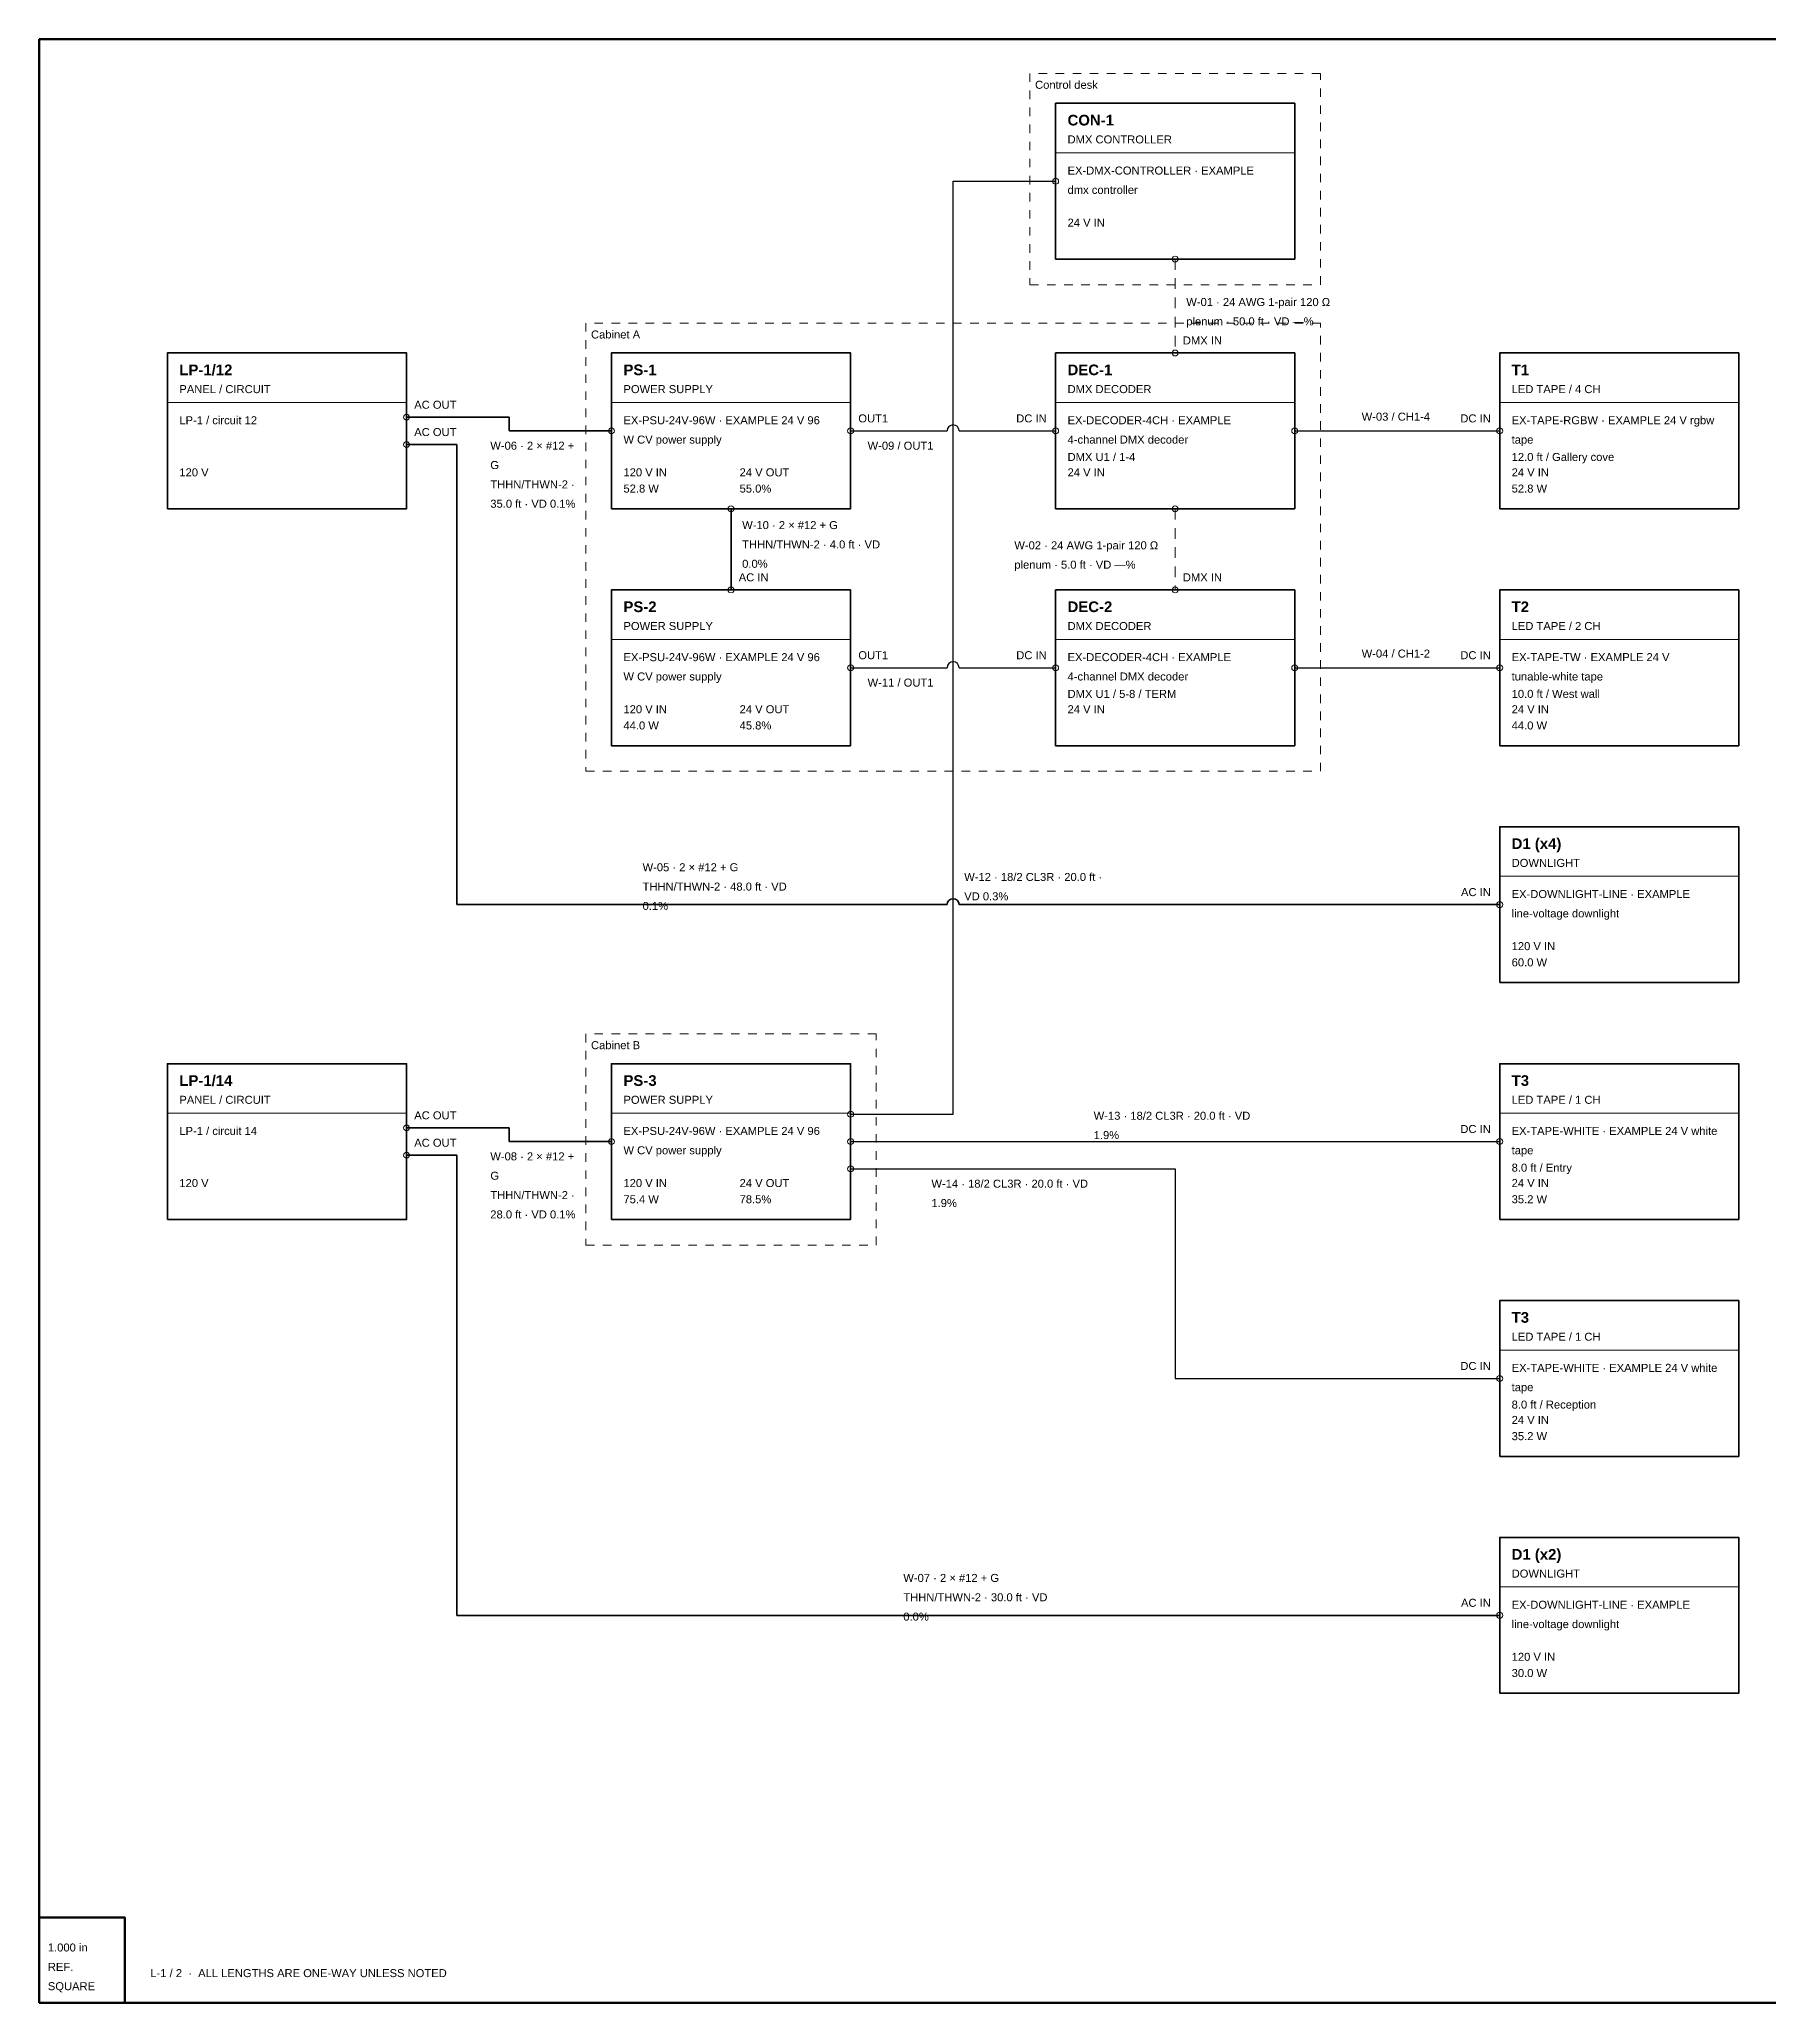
# Model space of a CAD drawing. Header units: inches. Extents: x 0.5 to 73.5, y 0.5 to 23.5.
# Drawn here: x 0.5 to 20.75, y 0.5 to 23.5 of the extents above; entities that cross this region are included whole.
import ezdxf

# ---------------------------------------------------------------- set-up
doc = ezdxf.new("R2010")
doc.units = ezdxf.units.IN
doc.header["$MEASUREMENT"] = 0
doc.linetypes.add('DASHED', pattern=[0.1875, 0.125, -0.0625])
doc.linetypes.add('DASHED2', pattern=[0.09375, 0.0625, -0.03125])
for name, color, linetype, lineweight in [('E-ANNO-ENCL', 8, 'DASHED2', 18), ('E-ANNO-TAGS', 7, 'Continuous', 18), ('E-ANNO-TEXT', 7, 'Continuous', 18), ('E-ANNO-TTLB', 7, 'Continuous', 50), ('E-LITE-CTRL-DMX', 150, 'DASHED', 18), ('E-LITE-CTRL-EQPM', 7, 'Continuous', 35), ('E-LITE-FIXT', 7, 'Continuous', 35), ('E-LITE-WIRE-CL2', 94, 'Continuous', 25), ('E-POWR-EQPM', 7, 'Continuous', 35), ('E-POWR-WIRE-LV', 30, 'Continuous', 35)]:
    doc.layers.add(name, color=color, linetype=linetype, lineweight=lineweight)
doc.styles.add('BOLD', font='arialbd.ttf')
doc.styles.add('MAIN', font='arial.ttf')

# ---------------------------------------------------------------- blocks, each defined once
blk = doc.blocks.new('panel')
at = {"layer": 'E-POWR-EQPM', "lineweight": 18}
blk.add_line((0, 1.245), (2.8, 1.245), dxfattribs=at)
at = {"layer": 'E-POWR-EQPM', "lineweight": 35}
blk.add_lwpolyline([(0, 0), (2.8, 0), (2.8, 1.825), (0, 1.825)], close=True, dxfattribs=at)
at = {"layer": 'E-ANNO-TAGS'}
for tag, p, height, style in [('TAG', (0.14, 1.565), 0.125, 'BOLD'), ('VIN', (0.14, 0.38), 0.0938, 'MAIN'), ('DMX_ADDR', (0.14, 0.56), 0.0938, 'MAIN'), ('VOUT', (1.5, 0.38), 0.0938, 'MAIN'), ('WATTS', (0.14, 0.19), 0.0938, 'MAIN'), ('LOAD_PCT', (1.5, 0.19), 0.0938, 'MAIN')]:
    blk.add_attdef(tag, p, '', height=height, dxfattribs=dict(at, style=style))
at = {"layer": 'E-ANNO-TAGS', "style": 'MAIN', "flags": 1}
for tag, p in [('MODEL', (0.14, 0.99)), ('LOCATION', (0.14, 0.56))]:
    blk.add_attdef(tag, p, '', height=0.0938, dxfattribs=at)
at = {"layer": 'E-POWR-EQPM', "style": 'MAIN'}
blk.add_text('PANEL / CIRCUIT', height=0.09375, dxfattribs=at).set_placement((0.14, 1.355))
blk = doc.blocks.new('psu')
at = {"layer": 'E-POWR-EQPM', "lineweight": 18}
blk.add_line((0, 1.245), (2.8, 1.245), dxfattribs=at)
at = {"layer": 'E-POWR-EQPM', "lineweight": 35}
blk.add_lwpolyline([(0, 0), (2.8, 0), (2.8, 1.825), (0, 1.825)], close=True, dxfattribs=at)
at = {"layer": 'E-ANNO-TAGS'}
for tag, p, height, style in [('TAG', (0.14, 1.565), 0.125, 'BOLD'), ('VIN', (0.14, 0.38), 0.0938, 'MAIN'), ('DMX_ADDR', (0.14, 0.56), 0.0938, 'MAIN'), ('VOUT', (1.5, 0.38), 0.0938, 'MAIN'), ('WATTS', (0.14, 0.19), 0.0938, 'MAIN'), ('LOAD_PCT', (1.5, 0.19), 0.0938, 'MAIN')]:
    blk.add_attdef(tag, p, '', height=height, dxfattribs=dict(at, style=style))
at = {"layer": 'E-ANNO-TAGS', "style": 'MAIN', "flags": 1}
for tag, p in [('MODEL', (0.14, 0.99)), ('LOCATION', (0.14, 0.56))]:
    blk.add_attdef(tag, p, '', height=0.0938, dxfattribs=at)
at = {"layer": 'E-POWR-EQPM', "style": 'MAIN'}
blk.add_text('POWER SUPPLY', height=0.09375, dxfattribs=at).set_placement((0.14, 1.355))
blk = doc.blocks.new('decoder')
at = {"layer": 'E-LITE-CTRL-EQPM', "lineweight": 18}
blk.add_line((0, 1.245), (2.8, 1.245), dxfattribs=at)
at = {"layer": 'E-LITE-CTRL-EQPM', "lineweight": 35}
blk.add_lwpolyline([(0, 0), (2.8, 0), (2.8, 1.825), (0, 1.825)], close=True, dxfattribs=at)
at = {"layer": 'E-ANNO-TAGS'}
for tag, p, height, style in [('TAG', (0.14, 1.565), 0.125, 'BOLD'), ('VIN', (0.14, 0.38), 0.0938, 'MAIN'), ('DMX_ADDR', (0.14, 0.56), 0.0938, 'MAIN'), ('VOUT', (1.5, 0.38), 0.0938, 'MAIN'), ('WATTS', (0.14, 0.19), 0.0938, 'MAIN'), ('LOAD_PCT', (1.5, 0.19), 0.0938, 'MAIN')]:
    blk.add_attdef(tag, p, '', height=height, dxfattribs=dict(at, style=style))
at = {"layer": 'E-ANNO-TAGS', "style": 'MAIN', "flags": 1}
for tag, p in [('MODEL', (0.14, 0.99)), ('LOCATION', (0.14, 0.56))]:
    blk.add_attdef(tag, p, '', height=0.0938, dxfattribs=at)
at = {"layer": 'E-LITE-CTRL-EQPM', "style": 'MAIN'}
blk.add_text('DMX DECODER', height=0.09375, dxfattribs=at).set_placement((0.14, 1.355))
blk = doc.blocks.new('console')
at = {"layer": 'E-LITE-CTRL-EQPM', "lineweight": 18}
blk.add_line((0, 1.245), (2.8, 1.245), dxfattribs=at)
at = {"layer": 'E-LITE-CTRL-EQPM', "lineweight": 35}
blk.add_lwpolyline([(0, 0), (2.8, 0), (2.8, 1.825), (0, 1.825)], close=True, dxfattribs=at)
at = {"layer": 'E-ANNO-TAGS'}
for tag, p, height, style in [('TAG', (0.14, 1.565), 0.125, 'BOLD'), ('VIN', (0.14, 0.38), 0.0938, 'MAIN'), ('DMX_ADDR', (0.14, 0.56), 0.0938, 'MAIN'), ('VOUT', (1.5, 0.38), 0.0938, 'MAIN'), ('WATTS', (0.14, 0.19), 0.0938, 'MAIN'), ('LOAD_PCT', (1.5, 0.19), 0.0938, 'MAIN')]:
    blk.add_attdef(tag, p, '', height=height, dxfattribs=dict(at, style=style))
at = {"layer": 'E-ANNO-TAGS', "style": 'MAIN', "flags": 1}
for tag, p in [('MODEL', (0.14, 0.99)), ('LOCATION', (0.14, 0.56))]:
    blk.add_attdef(tag, p, '', height=0.0938, dxfattribs=at)
at = {"layer": 'E-LITE-CTRL-EQPM', "style": 'MAIN'}
blk.add_text('DMX CONTROLLER', height=0.09375, dxfattribs=at).set_placement((0.14, 1.355))
blk = doc.blocks.new('led-tape-4ch')
at = {"layer": 'E-LITE-FIXT', "lineweight": 18}
blk.add_line((0, 1.245), (2.8, 1.245), dxfattribs=at)
at = {"layer": 'E-LITE-FIXT', "lineweight": 35}
blk.add_lwpolyline([(0, 0), (2.8, 0), (2.8, 1.825), (0, 1.825)], close=True, dxfattribs=at)
at = {"layer": 'E-ANNO-TAGS'}
for tag, p, height, style in [('TAG', (0.14, 1.565), 0.125, 'BOLD'), ('VIN', (0.14, 0.38), 0.0938, 'MAIN'), ('DMX_ADDR', (0.14, 0.56), 0.0938, 'MAIN'), ('VOUT', (1.5, 0.38), 0.0938, 'MAIN'), ('WATTS', (0.14, 0.19), 0.0938, 'MAIN'), ('LOAD_PCT', (1.5, 0.19), 0.0938, 'MAIN')]:
    blk.add_attdef(tag, p, '', height=height, dxfattribs=dict(at, style=style))
at = {"layer": 'E-ANNO-TAGS', "style": 'MAIN', "flags": 1}
for tag, p in [('MODEL', (0.14, 0.99)), ('LOCATION', (0.14, 0.56))]:
    blk.add_attdef(tag, p, '', height=0.0938, dxfattribs=at)
at = {"layer": 'E-LITE-FIXT', "style": 'MAIN'}
blk.add_text('LED TAPE / 4 CH', height=0.09375, dxfattribs=at).set_placement((0.14, 1.355))
blk = doc.blocks.new('led-tape-2ch')
at = {"layer": 'E-LITE-FIXT', "lineweight": 18}
blk.add_line((0, 1.245), (2.8, 1.245), dxfattribs=at)
at = {"layer": 'E-LITE-FIXT', "lineweight": 35}
blk.add_lwpolyline([(0, 0), (2.8, 0), (2.8, 1.825), (0, 1.825)], close=True, dxfattribs=at)
at = {"layer": 'E-ANNO-TAGS'}
for tag, p, height, style in [('TAG', (0.14, 1.565), 0.125, 'BOLD'), ('VIN', (0.14, 0.38), 0.0938, 'MAIN'), ('DMX_ADDR', (0.14, 0.56), 0.0938, 'MAIN'), ('VOUT', (1.5, 0.38), 0.0938, 'MAIN'), ('WATTS', (0.14, 0.19), 0.0938, 'MAIN'), ('LOAD_PCT', (1.5, 0.19), 0.0938, 'MAIN')]:
    blk.add_attdef(tag, p, '', height=height, dxfattribs=dict(at, style=style))
at = {"layer": 'E-ANNO-TAGS', "style": 'MAIN', "flags": 1}
for tag, p in [('MODEL', (0.14, 0.99)), ('LOCATION', (0.14, 0.56))]:
    blk.add_attdef(tag, p, '', height=0.0938, dxfattribs=at)
at = {"layer": 'E-LITE-FIXT', "style": 'MAIN'}
blk.add_text('LED TAPE / 2 CH', height=0.09375, dxfattribs=at).set_placement((0.14, 1.355))
blk = doc.blocks.new('led-tape-1ch')
at = {"layer": 'E-LITE-FIXT', "lineweight": 18}
blk.add_line((0, 1.245), (2.8, 1.245), dxfattribs=at)
at = {"layer": 'E-LITE-FIXT', "lineweight": 35}
blk.add_lwpolyline([(0, 0), (2.8, 0), (2.8, 1.825), (0, 1.825)], close=True, dxfattribs=at)
at = {"layer": 'E-ANNO-TAGS'}
for tag, p, height, style in [('TAG', (0.14, 1.565), 0.125, 'BOLD'), ('VIN', (0.14, 0.38), 0.0938, 'MAIN'), ('DMX_ADDR', (0.14, 0.56), 0.0938, 'MAIN'), ('VOUT', (1.5, 0.38), 0.0938, 'MAIN'), ('WATTS', (0.14, 0.19), 0.0938, 'MAIN'), ('LOAD_PCT', (1.5, 0.19), 0.0938, 'MAIN')]:
    blk.add_attdef(tag, p, '', height=height, dxfattribs=dict(at, style=style))
at = {"layer": 'E-ANNO-TAGS', "style": 'MAIN', "flags": 1}
for tag, p in [('MODEL', (0.14, 0.99)), ('LOCATION', (0.14, 0.56))]:
    blk.add_attdef(tag, p, '', height=0.0938, dxfattribs=at)
at = {"layer": 'E-LITE-FIXT', "style": 'MAIN'}
blk.add_text('LED TAPE / 1 CH', height=0.09375, dxfattribs=at).set_placement((0.14, 1.355))
blk = doc.blocks.new('downlight')
at = {"layer": 'E-LITE-FIXT', "lineweight": 18}
blk.add_line((0, 1.245), (2.8, 1.245), dxfattribs=at)
at = {"layer": 'E-LITE-FIXT', "lineweight": 35}
blk.add_lwpolyline([(0, 0), (2.8, 0), (2.8, 1.825), (0, 1.825)], close=True, dxfattribs=at)
at = {"layer": 'E-ANNO-TAGS'}
for tag, p, height, style in [('TAG', (0.14, 1.565), 0.125, 'BOLD'), ('VIN', (0.14, 0.38), 0.0938, 'MAIN'), ('DMX_ADDR', (0.14, 0.56), 0.0938, 'MAIN'), ('VOUT', (1.5, 0.38), 0.0938, 'MAIN'), ('WATTS', (0.14, 0.19), 0.0938, 'MAIN'), ('LOAD_PCT', (1.5, 0.19), 0.0938, 'MAIN')]:
    blk.add_attdef(tag, p, '', height=height, dxfattribs=dict(at, style=style))
at = {"layer": 'E-ANNO-TAGS', "style": 'MAIN', "flags": 1}
for tag, p in [('MODEL', (0.14, 0.99)), ('LOCATION', (0.14, 0.56))]:
    blk.add_attdef(tag, p, '', height=0.0938, dxfattribs=at)
at = {"layer": 'E-LITE-FIXT', "style": 'MAIN'}
blk.add_text('DOWNLIGHT', height=0.0938, dxfattribs=at).set_placement((0.14, 1.355))

msp = doc.modelspace()

# ---------------------------------------------------------------- linework, layer by layer
at = {"layer": 'E-ANNO-ENCL'}
for points in [[(12.1, 20.625), (15.5, 20.625), (15.5, 23.1), (12.1, 23.1)], [(6.9, 14.925), (15.5, 14.925), (15.5, 20.175), (6.9, 20.175)], [(6.9, 9.375), (10.3, 9.375), (10.3, 11.85), (6.9, 11.85)]]:
    msp.add_lwpolyline(points, close=True, dxfattribs=at)
at = {"layer": 'E-ANNO-TTLB'}
for points in [[(0.5, 0.5), (35.5, 0.5), (35.5, 23.5), (0.5, 23.5)], [(0.5, 0.5), (1.5, 0.5), (1.5, 1.5), (0.5, 1.5)]]:
    msp.add_lwpolyline(points, close=True, dxfattribs=at)
at = {"layer": 'E-LITE-CTRL-DMX'}
for points in [[(13.8, 20.925), (13.8, 19.825)], [(13.8, 18), (13.8, 17.05)]]:
    msp.add_lwpolyline(points, dxfattribs=at)
at = {"layer": 'E-LITE-CTRL-DMX', "linetype": 'Continuous', "lineweight": 18}
for centre in [(13.8, 20.925), (13.8, 19.825), (13.8, 18), (13.8, 17.05)]:
    msp.add_circle(centre, 0.035, dxfattribs=at)
at = {"layer": 'E-LITE-WIRE-CL2'}
for points in [[(11.2, 10.908), (11.2, 21.837)], [(11.2, 21.837), (12.4, 21.837)], [(10, 18.913), (11.13, 18.913)], [(11.27, 18.913), (12.4, 18.913)], [(15.2, 18.913), (17.6, 18.913)], [(10, 16.137), (11.13, 16.137)], [(11.27, 16.137), (12.4, 16.137)], [(15.2, 16.137), (17.6, 16.137)], [(10, 10.908), (11.2, 10.908)], [(10, 10.588), (17.6, 10.588)], [(10, 10.268), (13.8, 10.268)], [(13.8, 10.268), (13.8, 7.812)], [(13.8, 7.812), (17.6, 7.812)]]:
    msp.add_lwpolyline(points, dxfattribs=at)
at = {"layer": 'E-LITE-WIRE-CL2', "linetype": 'Continuous', "lineweight": 18}
for centre in [(12.4, 21.837), (10, 18.913), (12.4, 18.913), (15.2, 18.913), (17.6, 18.913), (10, 16.137), (12.4, 16.137), (15.2, 16.137), (17.6, 16.137), (10, 10.908), (10, 10.588), (17.6, 10.588), (10, 10.268), (17.6, 7.812)]:
    msp.add_circle(centre, 0.035, dxfattribs=at)
at = {"layer": 'E-LITE-WIRE-CL2', "linetype": 'Continuous'}
for centre in [(11.2, 18.913), (11.2, 16.137)]:
    msp.add_arc(centre, 0.07, 0, 180, dxfattribs=at)
at = {"layer": 'E-POWR-WIRE-LV'}
for points in [[(4.8, 19.073), (6, 19.073)], [(6, 19.073), (6, 18.913)], [(6, 18.913), (7.2, 18.913)], [(4.8, 18.753), (5.39, 18.753)], [(5.39, 18.753), (5.39, 13.363)], [(8.6, 18), (8.6, 17.05)], [(5.39, 13.363), (11.13, 13.363)], [(11.27, 13.363), (17.6, 13.363)], [(4.8, 10.748), (6, 10.748)], [(6, 10.748), (6, 10.588)], [(6, 10.588), (7.2, 10.588)], [(4.8, 10.428), (5.39, 10.428)], [(5.39, 10.428), (5.39, 5.037)], [(5.39, 5.037), (17.6, 5.037)]]:
    msp.add_lwpolyline(points, dxfattribs=at)
at = {"layer": 'E-POWR-WIRE-LV', "linetype": 'Continuous', "lineweight": 18}
for centre in [(4.8, 19.073), (7.2, 18.913), (4.8, 18.753), (8.6, 18), (8.6, 17.05), (17.6, 13.363), (4.8, 10.748), (7.2, 10.588), (4.8, 10.428), (17.6, 5.037)]:
    msp.add_circle(centre, 0.035, dxfattribs=at)
at = {"layer": 'E-POWR-WIRE-LV', "linetype": 'Continuous'}
msp.add_arc((11.2, 13.363), 0.07, 0, 180, dxfattribs=at)

# ---------------------------------------------------------------- block references
at = {"layer": 'E-LITE-CTRL-EQPM'}
for name, p, values in [('console', (12.4, 20.925), {'TAG': 'CON-1', 'VIN': '24 V IN'}), ('decoder', (12.4, 18), {'TAG': 'DEC-1', 'VIN': '24 V IN', 'DMX_ADDR': 'DMX U1 / 1-4'}), ('decoder', (12.4, 15.225), {'TAG': 'DEC-2', 'VIN': '24 V IN', 'DMX_ADDR': 'DMX U1 / 5-8 / TERM'})]:
    msp.add_blockref(name, p, dxfattribs=at).add_auto_attribs(values)
at = {"layer": 'E-LITE-FIXT'}
for name, p, values in [('led-tape-4ch', (17.6, 18), {'TAG': 'T1', 'VIN': '24 V IN', 'WATTS': '52.8 W'}), ('led-tape-2ch', (17.6, 15.225), {'TAG': 'T2', 'VIN': '24 V IN', 'WATTS': '44.0 W'}), ('downlight', (17.6, 12.45), {'TAG': 'D1 (x4)', 'VIN': '120 V IN', 'WATTS': '60.0 W'}), ('led-tape-1ch', (17.6, 9.675), {'TAG': 'T3', 'VIN': '24 V IN', 'WATTS': '35.2 W'}), ('led-tape-1ch', (17.6, 6.9), {'TAG': 'T3', 'VIN': '24 V IN', 'WATTS': '35.2 W'}), ('downlight', (17.6, 4.125), {'TAG': 'D1 (x2)', 'VIN': '120 V IN', 'WATTS': '30.0 W'})]:
    msp.add_blockref(name, p, dxfattribs=at).add_auto_attribs(values)
at = {"layer": 'E-POWR-EQPM'}
for name, p, values in [('panel', (2, 18), {'TAG': 'LP-1/12', 'VIN': '120 V'}), ('psu', (7.2, 18), {'TAG': 'PS-1', 'VIN': '120 V IN', 'VOUT': '24 V OUT', 'WATTS': '52.8 W', 'LOAD_PCT': '55.0%'}), ('psu', (7.2, 15.225), {'TAG': 'PS-2', 'VIN': '120 V IN', 'VOUT': '24 V OUT', 'WATTS': '44.0 W', 'LOAD_PCT': '45.8%'}), ('panel', (2, 9.675), {'TAG': 'LP-1/14', 'VIN': '120 V'}), ('psu', (7.2, 9.675), {'TAG': 'PS-3', 'VIN': '120 V IN', 'VOUT': '24 V OUT', 'WATTS': '75.4 W', 'LOAD_PCT': '78.5%'})]:
    msp.add_blockref(name, p, dxfattribs=at).add_auto_attribs(values)

# ---------------------------------------------------------------- texts
at = {"layer": 'E-ANNO-ENCL', "style": 'MAIN'}
for s, height, p in [('Control desk', 0.09375, (12.16, 22.92)), ('Cabinet A', 0.0938, (6.96, 19.995)), ('Cabinet B', 0.0938, (6.96, 11.67))]:
    msp.add_text(s, height=height, dxfattribs=at).set_placement(p)
at = {"layer": 'E-ANNO-TAGS', "style": 'MAIN'}
for s, p in [('DMX IN', (13.89, 19.925)), ('AC OUT', (4.89, 19.172)), ('OUT1', (10.09, 19.012)), ('DC IN', (11.939, 19.012)), ('DC IN', (17.139, 19.012)), ('AC OUT', (4.89, 18.852)), ('AC IN', (8.69, 17.15)), ('DMX IN', (13.89, 17.15)), ('OUT1', (10.09, 16.238)), ('DC IN', (11.939, 16.238)), ('DC IN', (17.139, 16.238)), ('AC IN', (17.147, 13.463)), ('AC OUT', (4.89, 10.848)), ('AC OUT', (4.89, 10.527)), ('DC IN', (17.139, 10.688)), ('DC IN', (17.139, 7.912)), ('AC IN', (17.147, 5.138))]:
    msp.add_text(s, height=0.0938, dxfattribs=at).set_placement(p)
at = {"layer": 'E-ANNO-TEXT', "style": 'MAIN'}
msp.add_text('L-1 / 2  ·  ALL LENGTHS ARE ONE-WAY UNLESS NOTED', height=0.09375, dxfattribs=at).set_placement((1.8, 0.8))
at = {"layer": 'E-ANNO-TEXT', "attachment_point": 1, "line_spacing_factor": 1.45, "style": 'MAIN'}
for s, insert, char_height, width in [('EX-DMX-CONTROLLER · EXAMPLE\\Pdmx controller', (12.54, 22.009), 0.09375, 2.30149), ('W-01 · 24 AWG 1-pair 120 Ω\\Pplenum · 50.0 ft · VD —%', (13.93, 20.469), 0.09375, 1.78277), ('W-03 / CH1-4', (15.984, 19.126), 0.09375, 0.8629), ('LP-1 / circuit 12', (2.14, 19.084), 0.09375, 0.97668), ('EX-PSU-24V-96W · EXAMPLE 24 V 96\\PW CV power supply', (7.34, 19.084), 0.09375, 2.42319), ('EX-DECODER-4CH · EXAMPLE\\P4-channel DMX decoder', (12.54, 19.084), 0.09375, 2.02137), ('EX-TAPE-RGBW · EXAMPLE 24 V rgbw\\Ptape', (17.74, 19.084), 0.09375, 2.49857), ('W-06 · 2 × #12 +\\PG\\PTHHN/THWN-2 ·\\P35.0 ft · VD 0.1%', (5.781, 18.786), 0.09375, 1.06764), ('W-09 / OUT1', (10.199, 18.786), 0.09375, 0.83256), ('W-10 · 2 × #12 + G\\PTHHN/THWN-2 · 4.0 ft · VD\\P0.0%', (8.73, 17.856), 0.09375, 1.71065), ('W-02 · 24 AWG 1-pair 120 Ω\\Pplenum · 5.0 ft · VD —%', (11.917, 17.619), 0.09375, 1.78277), ('W-04 / CH1-2', (15.984, 16.351), 0.09375, 0.8629), ('EX-PSU-24V-96W · EXAMPLE 24 V 96\\PW CV power supply', (7.34, 16.309), 0.09375, 2.42319), ('EX-DECODER-4CH · EXAMPLE\\P4-channel DMX decoder', (12.54, 16.309), 0.09375, 2.02137), ('EX-TAPE-TW · EXAMPLE 24 V\\Ptunable-white tape', (17.74, 16.309), 0.09375, 1.95331), ('W-11 / OUT1', (10.199, 16.011), 0.09375, 0.83256), ('W-05 · 2 × #12 + G\\PTHHN/THWN-2 · 48.0 ft · VD\\P0.1%', (7.564, 13.848), 0.09375, 1.78643), ('W-12 · 18/2 CL3R · 20.0 ft ·\\PVD 0.3%', (11.33, 13.734), 0.09375, 1.71125), ('EX-DOWNLIGHT-LINE · EXAMPLE\\Pline-voltage downlight', (17.74, 13.534), 0.09375, 2.20302), ('W-13 · 18/2 CL3R · 20.0 ft · VD\\P1.9%', (12.846, 10.937), 0.09375, 1.9384), ('LP-1 / circuit 14', (2.14, 10.759), 0.09375, 0.97668), ('EX-PSU-24V-96W · EXAMPLE 24 V 96\\PW CV power supply', (7.34, 10.759), 0.09375, 2.42319), ('EX-TAPE-WHITE · EXAMPLE 24 V white\\Ptape', (17.74, 10.759), 0.09375, 2.53643), ('W-08 · 2 × #12 +\\PG\\PTHHN/THWN-2 ·\\P28.0 ft · VD 0.1%', (5.781, 10.461), 0.09375, 1.06764), ('W-14 · 18/2 CL3R · 20.0 ft · VD\\P1.9%', (10.946, 10.141), 0.09375, 1.9384), ('EX-TAPE-WHITE · EXAMPLE 24 V white\\Ptape', (17.74, 7.984), 0.09375, 2.53643), ('W-07 · 2 × #12 + G\\PTHHN/THWN-2 · 30.0 ft · VD\\P0.0%', (10.617, 5.523), 0.09375, 1.78643), ('EX-DOWNLIGHT-LINE · EXAMPLE\\Pline-voltage downlight', (17.74, 5.209), 0.09375, 2.20302), ('1.000 in\\PREF.\\PSQUARE', (0.6, 1.194), 0.0938, 0.60547)]:
    msp.add_mtext(s, dxfattribs=dict(at, insert=insert, char_height=char_height, width=width))
at = {"layer": 'E-LITE-FIXT', "style": 'MAIN'}
for s, p in [('12.0 ft / Gallery cove', (17.74, 18.56)), ('10.0 ft / West wall', (17.74, 15.785)), ('8.0 ft / Entry', (17.74, 10.235)), ('8.0 ft / Reception', (17.74, 7.46))]:
    msp.add_text(s, height=0.09375, dxfattribs=at).set_placement(p)

doc.saveas('drawing.dxf')
